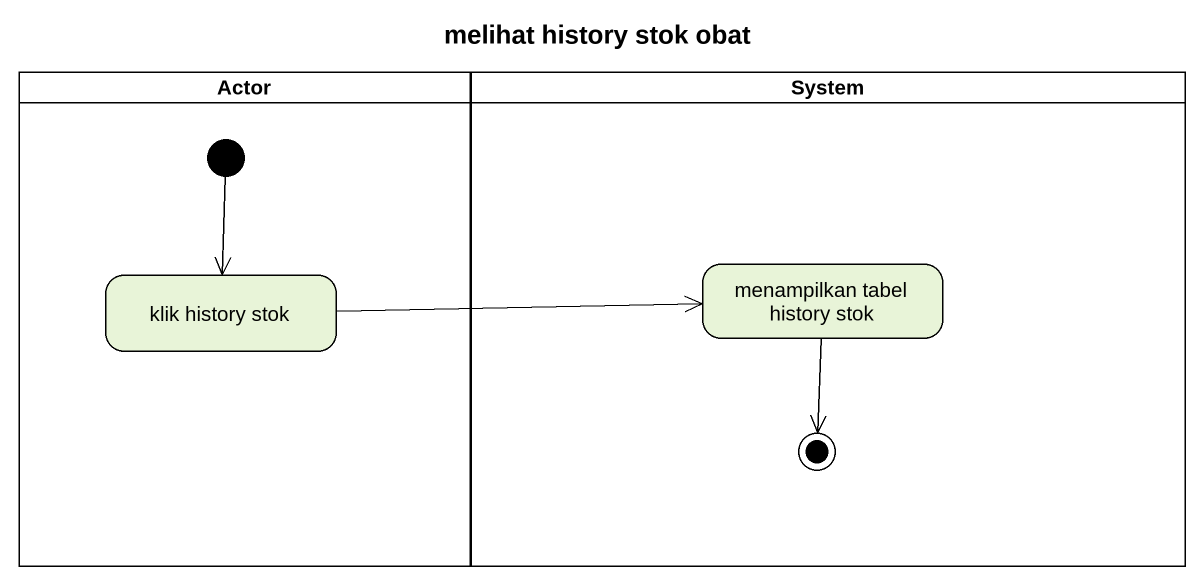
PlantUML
@startuml
title melihat history stok obat
hide empty description
state "Actor" as Actor_ <<partition>> {
  state "klik history stok" as klik_history_stok
  [*] --> klik_history_stok
}
state System <<partition>> {
  state "menampilkan tabel history stok" as menampilkan_tabel_history
  menampilkan_tabel_history --> [*]
}
klik_history_stok -right-> menampilkan_tabel_history
@enduml
